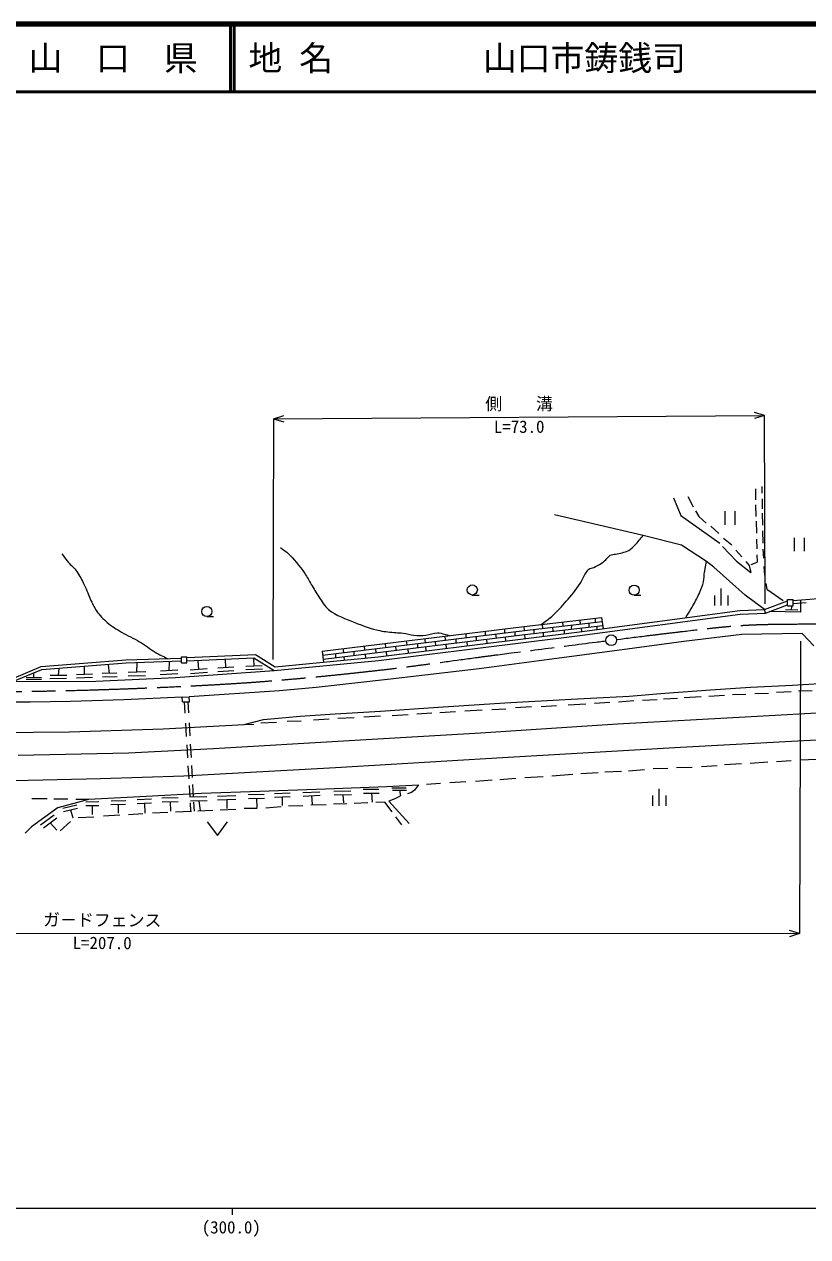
# Model space of a CAD drawing. Units: millimetres, scale not verified. Extents: x 40000 to 680000, y 20000 to 380000.
# Drawn here: x 337250 to 453039, y 200756 to 380000 of the extents above; entities that cross this region are included whole.
import ezdxf
from ezdxf.enums import TextEntityAlignment as Align

# ---------------------------------------------------------------- set-up
doc = ezdxf.new("R2010")
doc.units = ezdxf.units.MM
doc.header["$LTSCALE"] = 1000
doc.linetypes.add('CHAIN', pattern=[18.5, 12, -1.5, 3.5, -1.5])
for name, color, linetype, lineweight in [('M-BGD', 7, 'Continuous', 13), ('M-BMK', 2, 'CHAIN', 13), ('M-BMK-SRVR', 3, 'Continuous', 13), ('M-STR-HTXT', 7, 'Continuous', 13), ('M-TTL', 2, 'Continuous', 140), ('M-TTL-BAND', 7, 'Continuous', 13), ('M-TTL-LINE', 7, 'Continuous', 50)]:
    doc.layers.add(name, color=color, linetype=linetype, lineweight=lineweight)
doc.layers.add('M-TTL-TXT', color=7, linetype='Continuous')
doc.styles.add('ＭＳ ゴシック', font='')
doc.styles.get('ＭＳ ゴシック').set_extended_font_data('MS Gothic')

# ---------------------------------------------------------------- blocks, each defined once
blk = doc.blocks.new('田')
at = {"color": 7, "linetype": 'Continuous', "lineweight": 13}
for p, q in [((-0.75, 1), (-0.75, -1)), ((0.75, -1), (0.75, 1))]:
    blk.add_line(p, q, dxfattribs=at)
blk = doc.blocks.new('畑')
at = {"color": 7, "linetype": 'Continuous', "lineweight": 13}
for p, q in [((-1.5, 1), (0, -1)), ((0, -1), (1.5, 1))]:
    blk.add_line(p, q, dxfattribs=at)
blk = doc.blocks.new('荒地')
at = {"color": 7, "linetype": 'Continuous', "lineweight": 13}
for p, q in [((-1, 0.25), (-1, -1.25)), ((0, -1.25), (0, 1.25)), ((1, 0.25), (1, -1.25))]:
    blk.add_line(p, q, dxfattribs=at)
blk = doc.blocks.new('広葉樹林')
at = {"color": 7, "linetype": 'Continuous', "lineweight": 13}
blk.add_line((0, -0.75), (1, -0.75), dxfattribs=at)
blk.add_circle((0, 0), 0.75, dxfattribs=at)

msp = doc.modelspace()

# ---------------------------------------------------------------- linework, layer by layer
at = {"layer": 'M-BGD'}
for p, q in [((435338, 310204), (436101, 308665)), ((445322, 311312), (445322, 309710)), ((446263, 311681), (446263, 310689)), ((433189, 309967), (434270, 307386)), ((445322, 308960), (445373, 307231)), ((446301, 309837), (446314, 308350)), ((428715, 304421), (415604, 307458)), ((434270, 307386), (440042, 303279)), ((436457, 308055), (436965, 307241)), ((436965, 307241), (438033, 306237)), ((445399, 306519), (445488, 304777)), ((446314, 307714), (446340, 305972)), ((438694, 305792), (439915, 304737)), ((446365, 305120), (446416, 303277)), ((434364, 303010), (428715, 304421)), ((438083, 300588), (434364, 303010)), ((440589, 304050), (441809, 303033)), ((445471, 303891), (445522, 302433)), ((440423, 302796), (442521, 300648)), ((442419, 302270), (443284, 301266)), ((445496, 301586), (445572, 300484)), ((446403, 302425), (446492, 301077)), ((439179, 299721), (438083, 300588)), ((443771, 295601), (439179, 299721)), ((442521, 300648), (444606, 298933)), ((443875, 300573), (444390, 299988)), ((444390, 299988), (444606, 298933)), ((444683, 300120), (445572, 300484)), ((446568, 299831), (446670, 298560)), ((446861, 297314), (447013, 296488)), ((447013, 296488), (449429, 294835)), ((446663, 293470), (443771, 295601)), ((446663, 293470), (450028, 294763)), ((446775, 292924), (450032, 294175)), ((450027, 294946), (450877, 294951)), ((450033, 294002), (450027, 294946)), ((450033, 294002), (450883, 294007)), ((450658, 293406), (450675, 293991)), ((450883, 294007), (450877, 294951)), ((450878, 294816), (458413, 295429)), ((450881, 294364), (452782, 294519)), ((451979, 294905), (451979, 293072)), ((411107, 290977), (422559, 292302)), ((419291, 290180), (442981, 293330)), ((419361, 289634), (443028, 292781)), ((421678, 291596), (421677, 292200)), ((422559, 292302), (422809, 290648)), ((442981, 293330), (446663, 293470)), ((443028, 292781), (446775, 292924)), ((446775, 292924), (446663, 293470)), ((451979, 293072), (447417, 293170)), ((451573, 293368), (449742, 293444)), ((381260, 287324), (411107, 290977)), ((381347, 286730), (411178, 290381)), ((408282, 290027), (408254, 290628)), ((411178, 290381), (411107, 290977)), ((411178, 290381), (422649, 291709)), ((411249, 289785), (422738, 291115)), ((412536, 290538), (412553, 289936)), ((413873, 290693), (413829, 291292)), ((415341, 290863), (415365, 290262)), ((416914, 291045), (416833, 291640)), ((417054, 290457), (417055, 289901)), ((418129, 290582), (418156, 291189)), ((419380, 291934), (419424, 291335)), ((419578, 290749), (419605, 290222)), ((420687, 291482), (420685, 290877)), ((421847, 291012), (421863, 290522)), ((381435, 286136), (411249, 289785)), ((393835, 288259), (393763, 288854)), ((396536, 288589), (396471, 289186)), ((398001, 288768), (398035, 288168)), ((399505, 288952), (399433, 289548)), ((401032, 289139), (401050, 288537)), ((402553, 289326), (402549, 289929)), ((402737, 288119), (402695, 288738)), ((403827, 288254), (419291, 290180)), ((403895, 287708), (419361, 289634)), ((404026, 289506), (404036, 288903)), ((405433, 289678), (405427, 290282)), ((405644, 288480), (405609, 289095)), ((406909, 289859), (406977, 289262)), ((408425, 288827), (408383, 289435)), ((409732, 290204), (409773, 289605)), ((411270, 289181), (411249, 289785)), ((413984, 289519), (413986, 290102)), ((434727, 288755), (425602, 287497)), ((443309, 289785), (434727, 288755)), ((452234, 289928), (443309, 289785)), ((453950, 288097), (452234, 289928)), ((361278, 286388), (371422, 286841)), ((371422, 286841), (374317, 285027)), ((381260, 287324), (381497, 285712)), ((383232, 286961), (383252, 286359)), ((384455, 287111), (384383, 287706)), ((385943, 287293), (385965, 286691)), ((387582, 287493), (387509, 288089)), ((387731, 286307), (387673, 286900)), ((389181, 287689), (389194, 287086)), ((389561, 286482), (403827, 288254)), ((389621, 285935), (403895, 287708)), ((390709, 287876), (390636, 288471)), ((390846, 286641), (390807, 287283)), ((392133, 288050), (392160, 287449)), ((394035, 287037), (394000, 287674)), ((395347, 288444), (395348, 287839)), ((396640, 287361), (396597, 287992)), ((399656, 287736), (399618, 288362)), ((425602, 287497), (414846, 286095)), ((335483, 283253), (339739, 285039)), ((339739, 285039), (352279, 286037)), ((339840, 284626), (352302, 285618)), ((346144, 283870), (346149, 285027)), ((349842, 284030), (349709, 285294)), ((352279, 286037), (360477, 286299)), ((352302, 285618), (360473, 285879)), ((353903, 284219), (353930, 285536)), ((358665, 284428), (358710, 285714)), ((360471, 285611), (360479, 286470)), ((360471, 285611), (361271, 285604)), ((360479, 286470), (361279, 286463)), ((361271, 285604), (361279, 286463)), ((361274, 285907), (371170, 286350)), ((363033, 284611), (362931, 285879)), ((367025, 284866), (367012, 286120)), ((372431, 285149), (370005, 285046)), ((371170, 286350), (374184, 284462)), ((371218, 285098), (371182, 286197)), ((374184, 284462), (389621, 285935)), ((374317, 285027), (389561, 286482)), ((384563, 286005), (384517, 286514)), ((414846, 286095), (404491, 284722)), ((335568, 282833), (339840, 284626)), ((339812, 283387), (337524, 283421)), ((338668, 283404), (338686, 284023)), ((343507, 283259), (341036, 283248)), ((343549, 283715), (341077, 283704)), ((342313, 283709), (342411, 284773)), ((347327, 283420), (344958, 283329)), ((347329, 283916), (344960, 283824)), ((347825, 282903), (359582, 283446)), ((350918, 284053), (348767, 284007)), ((350975, 283512), (348824, 283466)), ((355185, 283700), (352599, 283608)), ((355196, 284264), (352610, 284173)), ((359939, 283951), (357353, 283802)), ((359958, 284502), (357373, 284353)), ((359582, 283446), (374184, 284462)), ((364275, 284708), (361792, 284513)), ((364319, 284164), (361836, 283970)), ((368198, 284934), (365853, 284797)), ((368204, 284397), (365858, 284259)), ((372446, 284678), (370020, 284575)), ((404491, 284722), (391389, 283177)), ((335568, 282833), (347825, 282903)), ((339805, 283122), (337516, 283156)), ((374984, 281461), (361641, 280556)), ((380405, 281947), (374984, 281461)), ((391389, 283177), (380405, 281947)), ((431899, 281108), (438678, 281594)), ((438678, 281594), (444600, 282023)), ((444600, 282023), (450807, 282309)), ((450807, 282309), (454755, 282538)), ((451690, 281450), (453692, 281507)), ((338126, 279787), (332764, 279802)), ((344090, 279873), (338126, 279787)), ((351985, 280131), (344090, 279873)), ((360602, 280534), (351985, 280131)), ((360602, 280534), (361641, 280556)), ((360617, 279834), (360602, 280534)), ((360617, 279834), (361656, 279856)), ((361044, 278144), (360945, 279841)), ((361561, 278203), (361465, 279852)), ((361656, 279856), (361641, 280556)), ((398402, 279020), (408271, 279678)), ((408271, 279678), (418054, 280250)), ((418054, 280250), (426664, 280679)), ((421521, 279638), (423771, 279772)), ((425087, 279829), (427356, 280020)), ((426664, 280679), (431899, 281108)), ((428596, 280058), (430808, 280191)), ((431723, 280287), (433783, 280382)), ((434755, 280458), (437273, 280611)), ((438417, 280649), (440725, 280802)), ((441926, 280897), (443909, 280954)), ((445225, 281050), (447228, 281107)), ((448429, 281250), (450603, 281364)), ((378034, 277732), (383212, 278076)), ((383212, 278076), (389906, 278476)), ((389906, 278476), (398402, 279020)), ((391599, 277833), (394002, 277960)), ((395248, 278062), (397498, 278189)), ((398655, 278278), (400982, 278405)), ((402342, 278494), (404910, 278647)), ((406341, 278704), (408438, 278818)), ((409830, 279009), (412214, 279143)), ((413625, 279143), (415933, 279276)), ((417649, 279390), (420262, 279543)), ((444676, 277641), (460095, 278533)), ((357793, 275846), (369769, 276485)), ((361243, 274715), (361129, 276675)), ((361759, 274800), (361646, 276735)), ((369769, 276485), (372631, 277214)), ((369769, 276485), (371162, 276555)), ((372198, 276714), (374550, 276829)), ((372631, 277214), (378034, 277732)), ((376088, 276969), (378173, 277045)), ((379979, 277172), (382293, 277325)), ((383602, 277414), (386030, 277515)), ((387454, 277617), (389895, 277744)), ((404671, 275243), (424948, 276564)), ((424948, 276564), (444676, 277641)), ((332754, 275312), (343929, 275389)), ((343929, 275389), (357793, 275846)), ((385248, 274113), (404671, 275243)), ((434229, 273117), (457722, 274425)), ((352638, 272311), (365224, 272912)), ((361427, 271533), (361315, 273479)), ((361944, 271608), (361831, 273556)), ((365224, 272912), (385248, 274113)), ((407926, 271593), (434229, 273117)), ((336361, 271968), (352638, 272311)), ((383254, 270113), (407926, 271593)), ((440754, 270569), (443271, 270702)), ((444530, 270779), (447123, 270950)), ((448401, 271027), (450613, 271141)), ((451967, 271236), (454313, 271370)), ((348520, 268504), (360813, 268869)), ((360813, 268869), (383254, 270113)), ((361606, 268457), (361496, 270358)), ((362116, 268651), (362012, 270429)), ((415237, 268910), (418308, 269139)), ((419509, 269215), (422084, 269406)), ((423075, 269463), (425536, 269596)), ((426546, 269653), (428911, 269825)), ((430208, 269959), (432382, 270016)), ((433621, 270111), (435967, 270187)), ((437340, 270283), (439667, 270397)), ((335711, 268182), (348520, 268504)), ((361761, 265789), (361665, 267449)), ((362279, 265844), (362177, 267599)), ((381769, 266996), (390780, 267311)), ((390780, 267311), (395528, 267539)), ((391589, 267122), (393682, 267105)), ((395528, 267539), (394912, 266767)), ((396701, 267651), (398780, 267785)), ((400134, 267918), (402498, 268052)), ((403948, 268128), (406389, 268299)), ((407552, 268376), (409917, 268566)), ((411233, 268643), (413960, 268814)), ((338374, 265551), (340625, 265551)), ((341635, 265494), (343714, 265513)), ((342284, 264235), (346784, 265456)), ((344877, 265437), (346784, 265456)), ((346784, 265456), (356196, 265938)), ((353926, 265412), (356055, 265515)), ((356196, 265938), (363461, 266309)), ((357602, 265638), (359988, 265690)), ((361727, 265791), (364216, 265843)), ((363461, 266309), (372072, 266624)), ((365819, 265889), (368496, 265992)), ((365830, 265323), (368508, 265426)), ((367169, 265374), (367196, 264053)), ((370341, 266134), (372727, 266186)), ((370367, 265554), (372753, 265605)), ((371560, 265579), (371620, 264224)), ((372072, 266624), (381769, 266996)), ((374227, 266271), (376527, 266374)), ((374227, 265727), (376527, 265830)), ((375377, 265779), (375377, 264510)), ((378416, 266442), (380939, 266545)), ((378459, 265910), (380982, 266013)), ((379720, 265962), (379820, 264720)), ((383012, 266629), (385535, 266663)), ((383066, 266103), (385589, 266137)), ((384327, 266120), (384454, 264892)), ((387347, 266913), (389647, 266913)), ((387404, 266347), (389704, 266347)), ((388554, 266347), (388688, 265025)), ((392013, 265470), (391149, 265140)), ((391657, 266770), (393751, 266753)), ((392814, 265903), (392013, 265470)), ((392704, 266762), (392864, 265941)), ((394479, 266449), (393895, 266220)), ((394912, 266767), (394479, 266449)), ((342284, 264235), (338298, 261375)), ((342938, 264119), (344998, 264616)), ((343069, 263612), (345129, 264110)), ((344099, 263861), (344406, 262680)), ((346326, 265046), (348265, 265081)), ((346329, 264486), (348268, 264520)), ((347298, 264503), (347305, 263195)), ((350065, 264646), (352227, 264715)), ((350076, 265201), (352239, 265269)), ((351146, 264680), (351119, 263385)), ((353943, 264783), (356072, 264886)), ((355008, 264835), (355048, 263366)), ((356189, 263400), (358465, 263501)), ((357622, 265046), (360008, 265098)), ((358815, 265072), (358862, 263690)), ((359596, 263552), (361961, 263654)), ((361804, 265182), (364293, 265233)), ((361885, 263651), (361812, 264917)), ((362405, 263666), (362329, 264979)), ((362908, 263695), (365095, 263822)), ((363049, 265207), (363229, 263786)), ((366227, 263848), (368541, 263975)), ((369774, 264115), (371693, 264127)), ((372927, 264166), (375228, 264344)), ((376283, 264445), (378432, 264496)), ((379614, 264585), (381890, 264636)), ((382958, 264738), (384916, 264801)), ((386022, 264839), (388005, 264967)), ((390530, 264995), (389221, 264957)), ((391618, 263556), (390530, 264995)), ((391149, 265140), (394116, 261855)), ((339673, 261674), (341664, 263133)), ((340096, 261207), (342087, 262666)), ((341092, 261937), (342080, 260849)), ((342567, 260787), (344092, 262141)), ((345198, 262713), (347525, 262847)), ((348955, 262999), (351377, 263152)), ((352674, 263171), (354753, 263304)), ((393048, 261664), (392149, 262854)), ((338298, 261375), (337364, 260421))]:
    msp.add_line(p, q, dxfattribs=at)
for points, knots in [([(413661, 291273), (414182, 291672), (414736, 292031), (415225, 292470), (415987, 293156), (416670, 293927), (417341, 294701), (418066, 295537), (418795, 296379), (419401, 297304), (419720, 297792), (419910, 298356), (420224, 298846), (420357, 299052), (420473, 299284), (420669, 299431), (420880, 299588), (421167, 299603), (421407, 299710), (421786, 299880), (422167, 300053), (422513, 300282), (422756, 300444), (422969, 300647), (423187, 300842), (423419, 301050), (423588, 301339), (423860, 301490), (424090, 301617), (424367, 301624), (424623, 301681), (424944, 301753), (425273, 301784), (425589, 301872), (425928, 301965), (426277, 302053), (426581, 302228), (426941, 302434), (427240, 302736), (427535, 303029), (427966, 303458), (428321, 303957), (428715, 304421)], [0, 0, 0, 0, 1, 1, 1, 2, 2, 2, 3, 3, 3, 4, 4, 4, 5, 5, 5, 6, 6, 6, 7, 7, 7, 8, 8, 8, 9, 9, 9, 10, 10, 10, 11, 11, 11, 12, 12, 12, 13, 13, 13, 14, 14, 14, 14]), ([(342802, 301729), (343059, 301376), (343296, 301007), (343574, 300671), (343974, 300188), (344485, 299800), (344862, 299298), (345300, 298713), (345645, 298061), (345977, 297410), (346369, 296641), (346635, 295814), (347007, 295035), (347290, 294443), (347545, 293828), (347922, 293290), (348377, 292645), (348925, 292060), (349524, 291546), (350160, 290999), (350893, 290575), (351612, 290144), (352483, 289622), (353430, 289234), (354301, 288714), (355098, 288238), (355820, 287643), (356618, 287169), (357195, 286826), (357805, 286545), (358399, 286233)], [0, 0, 0, 0, 1, 1, 1, 2, 2, 2, 3, 3, 3, 4, 4, 4, 5, 5, 5, 6, 6, 6, 7, 7, 7, 8, 8, 8, 9, 9, 9, 10, 10, 10, 10]), ([(375118, 302630), (375452, 302382), (375816, 302171), (376119, 301886), (377090, 300973), (377921, 299912), (378694, 298826), (379061, 298310), (379339, 297737), (379666, 297195), (380035, 296583), (380379, 295955), (380782, 295364), (381226, 294714), (381605, 293986), (382212, 293486), (383334, 292562), (384776, 292106), (386122, 291557), (387311, 291071), (388529, 290634), (389783, 290355), (390561, 290182), (391364, 290145), (392157, 290069), (392513, 290035), (392872, 290041), (393225, 289993), (393765, 289919), (394285, 289720), (394827, 289669), (395409, 289614), (396000, 289628), (396582, 289688), (397168, 289748), (397727, 290025), (398317, 290031), (398676, 290035), (399028, 289928), (399377, 289845), (399619, 289787), (399853, 289701), (400091, 289629)], [0, 0, 0, 0, 1, 1, 1, 2, 2, 2, 3, 3, 3, 4, 4, 4, 5, 5, 5, 6, 6, 6, 7, 7, 7, 8, 8, 8, 9, 9, 9, 10, 10, 10, 11, 11, 11, 12, 12, 12, 13, 13, 13, 14, 14, 14, 14]), ([(435007, 292270), (435359, 292857), (435732, 293433), (436064, 294033), (436430, 294694), (436796, 295359), (437093, 296054), (437305, 296550), (437506, 297055), (437627, 297580), (437737, 298054), (437723, 298549), (437799, 299029), (437826, 299197), (437867, 299362), (437899, 299529), (437964, 299881), (438021, 300235), (438083, 300588)], [0, 0, 0, 0, 1, 1, 1, 2, 2, 2, 3, 3, 3, 4, 4, 4, 5, 5, 5, 6, 6, 6, 6])]:
    msp.add_open_spline(points, degree=3, knots=knots, dxfattribs=at)
at = {"layer": 'M-BMK'}
for points, knots in [([(424779, 289045), (427839, 289429), (430899, 289811), (433963, 290167), (436373, 290448), (438782, 290755), (441200, 290968), (442504, 291083), (443811, 291171), (445119, 291226), (447291, 291316), (449467, 291322), (451641, 291340), (460904, 291417), (470168, 291239), (479431, 291311), (481434, 291327), (483438, 291322), (485438, 291412), (489650, 291599), (493847, 292036), (498054, 292327), (501927, 292595), (505802, 292836), (509677, 293090), (514575, 293411), (519473, 293732), (524372, 294053)], [0, 0, 0, 0, 1, 1, 1, 2, 2, 2, 3, 3, 3, 4, 4, 4, 5, 5, 5, 6, 6, 6, 7, 7, 7, 8, 8, 8, 9, 9, 9, 9]), ([(324884, 281478), (327343, 281414), (329802, 281356), (332262, 281350), (335724, 281341), (339185, 281398), (342646, 281478), (347697, 281595), (352746, 281762), (357793, 281993), (362745, 282220), (367697, 282468), (372639, 282851), (378370, 283296), (384091, 283874), (389803, 284525), (395621, 285188), (401416, 286048), (407223, 286799), (412548, 287488), (417873, 288175), (423199, 288847)], [0, 0, 0, 0, 1, 1, 1, 2, 2, 2, 3, 3, 3, 4, 4, 4, 5, 5, 5, 6, 6, 6, 7, 7, 7, 7])]:
    msp.add_open_spline(points, degree=3, knots=knots, dxfattribs=at)
at = {"layer": 'M-BMK-SRVR'}
msp.add_circle((423989, 288946), 800, dxfattribs=at)
at = {"layer": 'M-STR-HTXT'}
for p, q in [((374098, 321682), (373989, 286113)), ((374098, 321682), (446671, 322173)), ((374098, 321682), (375594, 322143)), ((374098, 321682), (375601, 321243)), ((446671, 322173), (445168, 322612)), ((446671, 322173), (445174, 321712)), ((446769, 294299), (446671, 322173)), ((451968, 288810), (451821, 245562)), ((245707, 245662), (451821, 245562)), ((451821, 245562), (450322, 246013)), ((451821, 245562), (450321, 245113))]:
    msp.add_line(p, q, dxfattribs=at)
at = {"layer": 'M-TTL'}
msp.add_line((680000, 380000), (40000, 380000), dxfattribs=at)
at = {"layer": 'M-TTL-BAND'}
for p, q in [((40000, 205000), (579000, 205000)), ((368000, 205000), (368000, 204000))]:
    msp.add_line(p, q, dxfattribs=at)
at = {"layer": 'M-TTL-LINE'}
for p, q in [((367750, 380000), (367750, 370000)), ((368250, 380000), (368250, 370000)), ((40000, 370000), (680000, 370000))]:
    msp.add_line(p, q, dxfattribs=at)

# ---------------------------------------------------------------- block references
at = {"layer": 'M-BGD', "xscale": 1000, "yscale": 1000}
for name, p in [('田', (441560, 307012)), ('田', (451794, 303085)), ('広葉樹林', (403468, 296373)), ('広葉樹林', (427395, 296341)), ('荒地', (440251, 295322)), ('広葉樹林', (364223, 293187)), ('荒地', (431080, 265720)), ('畑', (365794, 261081))]:
    msp.add_blockref(name, p, dxfattribs=at)

# ---------------------------------------------------------------- texts
at = {"layer": 'M-STR-HTXT', "style": 'ＭＳ ゴシック'}
for s, rotation, p in [('側\u3000\u3000溝', 0.083, (410381, 322427)), ('ガ－ドフェンス', 359.668, (348764, 246112))]:
    msp.add_text(s, height=1833, rotation=rotation, dxfattribs=at).set_placement(p, align=Align.BOTTOM_CENTER)
for s, rotation, p in [('L=73.0', 0.083, (410388, 321427)), ('L=207.0', 359.668, (348764, 245112))]:
    msp.add_text(s, height=1833, rotation=rotation, dxfattribs=at).set_placement(p, align=Align.TOP_CENTER)
at = {"layer": 'M-TTL-BAND', "style": 'ＭＳ ゴシック'}
msp.add_text('(300.0)', height=1833, dxfattribs=at).set_placement((367844, 200695), align=Align.BOTTOM_CENTER)
at = {"layer": 'M-TTL-TXT', "style": 'ＭＳ ゴシック'}
msp.add_text('山\u3000口\u3000県', height=3666, dxfattribs=at).set_placement((350375, 375000), align=Align.MIDDLE_CENTER)
for s, p in [('地 名', (370380, 375000)), ('山口市鋳銭司', (405024, 375000))]:
    msp.add_text(s, height=3666, dxfattribs=at).set_placement(p, align=Align.MIDDLE_LEFT)

doc.saveas('drawing.dxf')
